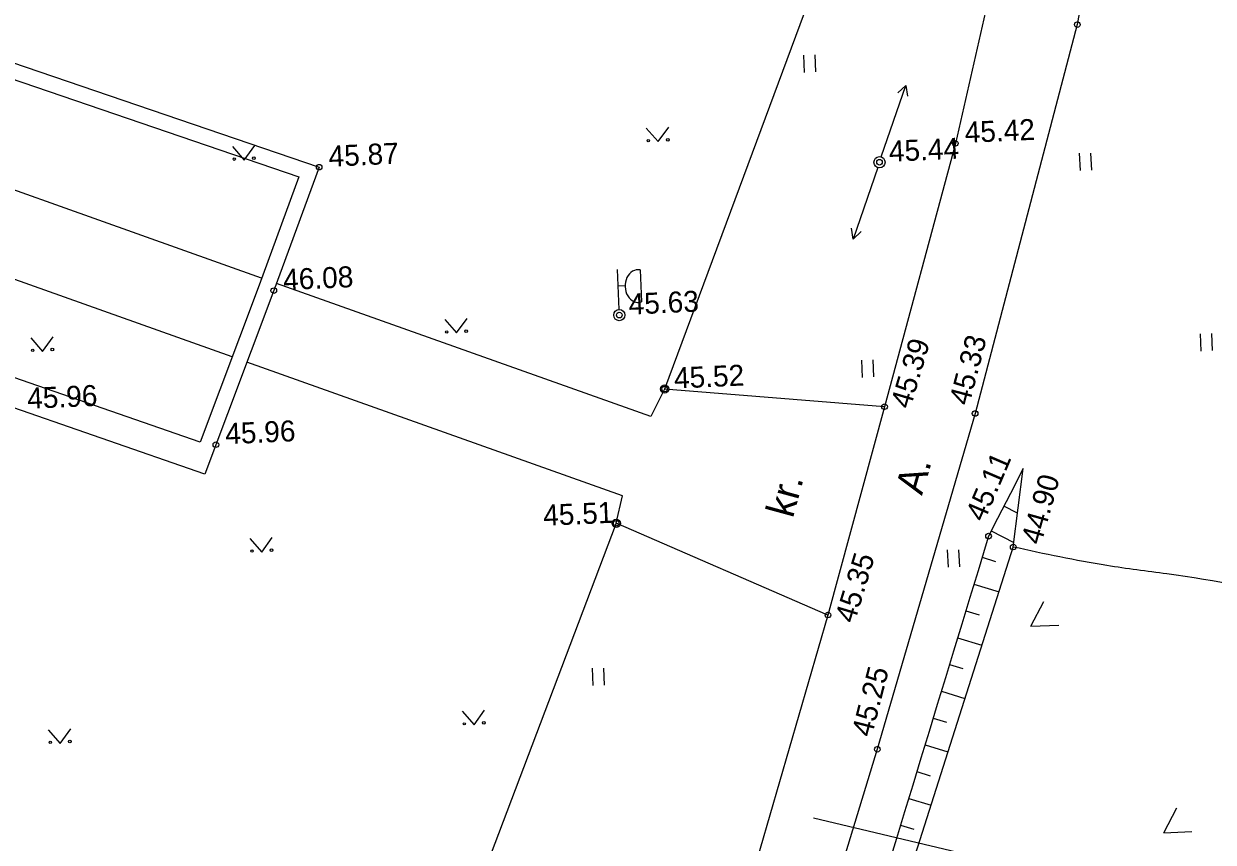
# Model space of a CAD drawing. Extents: x 641549 to 642076, y 6457469 to 6457996.
# Drawn here: x 641887.91 to 641930.38, y 6457795.37 to 6457824.6 of the extents above; entities that cross this region are included whole.
import ezdxf

# ---------------------------------------------------------------- set-up
doc = ezdxf.new("R2010")
doc.units = 0
for name, color, linetype in [('Level 12', 7, 'Continuous'), ('Level 2', 7, 'Continuous'), ('Level 28', 7, 'Continuous'), ('Level 30', 7, 'Continuous'), ('Level 31', 7, 'Continuous'), ('Level 39', 7, 'Continuous'), ('Level 41', 7, 'Continuous'), ('Level 42', 7, 'Continuous'), ('Level 54', 7, 'Continuous'), ('Level 58', 7, 'Continuous'), ('Level 59', 7, 'Continuous'), ('Level 63', 7, 'Continuous')]:
    doc.layers.add(name, color=color, linetype=linetype)

# ---------------------------------------------------------------- blocks, each defined once
blk = doc.blocks.new('KMNOOL')
at = {"layer": 'Level 12'}
for p, q in [((200, 0), (2900, 0)), ((2553.76, 176.18), (2900, 0)), ((2900, 0), (2553.76, -186.54))]:
    blk.add_line(p, q, dxfattribs=at)
blk = doc.blocks.new('VPROZ')
at = {"layer": 'Level 12'}
for p, q in [((0.99, 199.17), (4.11, 1634.76)), ((813.8, 1576.65), (813.16, 431.75)), ((253.05, 1037.18), (2.84, 1038.42))]:
    blk.add_line(p, q, dxfattribs=at)
blk.add_circle((0, 0), 200.989, dxfattribs=at)
blk.add_ellipse((717.885, 1003.685), major_axis=(-6.355, -584.885), ratio=0.796213588, start_param=2.947813256, end_param=6.502856519, dxfattribs=at)
blk = doc.blocks.new('V_AIPN')
at = {"layer": 'Level 28'}
blk.add_circle((0, 0), 148, dxfattribs=at)
blk = doc.blocks.new('KHEIN_')
at = {"layer": 'Level 41'}
for p, q in [((0, 620.11), (0, 0)), ((405.61, 608.83), (405.61, 0))]:
    blk.add_line(p, q, dxfattribs=at)

msp = doc.modelspace()

# ---------------------------------------------------------------- linework, layer by layer
at = {"layer": 'Level 12'}
for p, q in [((641918.464, 6457819.654), (641918.464, 6457819.654)), ((641909.172, 6457814.195), (641909.172, 6457814.195))]:
    msp.add_line(p, q, dxfattribs=at)
msp.add_circle((641918.464, 6457819.654), 0.2, dxfattribs=at)
at = {"layer": 'Level 2'}
for p, q in [((641898.454, 6457819.476), (641898.454, 6457819.476)), ((641896.833, 6457815.069), (641896.833, 6457815.069)), ((641894.765, 6457809.566), (641894.765, 6457809.566))]:
    msp.add_line(p, q, dxfattribs=at)
at = {"layer": 'Level 28'}
for p, q in [((641910.791, 6457811.555), (641910.791, 6457811.555)), ((641909.062, 6457806.76), (641909.062, 6457806.76))]:
    msp.add_line(p, q, dxfattribs=at)
for points in [[(641782.369, 6457828.158), (641796.581, 6457840.912), (641808.879, 6457851.698), (641824.124, 6457865.07), (641918.438, 6457832.162), (641910.791, 6457811.555)], [(641909.062, 6457806.76), (641897.805, 6457777.072), (641876.382, 6457770.293), (641861.818, 6457775.616), (641861.033, 6457773.461)]]:
    msp.add_lwpolyline(points, dxfattribs=at)
at = {"layer": 'Level 30'}
for p, q in [((641925.526, 6457824.568), (641925.526, 6457824.568)), ((641921.172, 6457820.327), (641921.172, 6457820.327)), ((641894.202, 6457809.661), (641878.333, 6457815.167)), ((641894.369, 6457808.513), (641877.984, 6457814.198)), ((641918.645, 6457810.924), (641918.645, 6457810.924)), ((641921.878, 6457810.68), (641921.878, 6457810.68)), ((641916.622, 6457803.485), (641916.622, 6457803.485)), ((641918.386, 6457798.69), (641918.386, 6457798.69))]:
    msp.add_line(p, q, dxfattribs=at)
for points in [[(641917.832, 6457864.944), (641918.255, 6457859.57), (641920.669, 6457849.527), (641922.461, 6457842.276), (641923.42, 6457832.584), (641922.424, 6457825.828), (641921.172, 6457820.327), (641918.645, 6457810.924), (641916.622, 6457803.485), (641913.86, 6457793.953), (641910.886, 6457785.667), (641909.127, 6457782.136), (641905.555, 6457777.692), (641898.244, 6457772.862), (641892.652, 6457769.978), (641888.093, 6457768.321), (641883.117, 6457767.075), (641878.852, 6457766.661), (641871.552, 6457767.306), (641865.577, 6457767.413), (641861.824, 6457766.634), (641856.665, 6457763.846)], [(641921.612, 6457859.944), (641922.869, 6457853.512), (641925.507, 6457842.584), (641926.446, 6457829.67), (641925.526, 6457824.568), (641921.878, 6457810.68), (641918.386, 6457798.69), (641915.158, 6457788.103), (641912.653, 6457782.203), (641909.687, 6457777.921), (641905.591, 6457773.552), (641895.356, 6457765.824), (641885.781, 6457760.31), (641883.564, 6457757.443), (641881.824, 6457753.563), (641880.815, 6457751.691)], [(641837.401, 6457845.592), (641835.812, 6457841.034), (641847.73, 6457836.961), (641848.234, 6457836.72), (641864.496, 6457831.144), (641864.953, 6457830.926), (641877.871, 6457826.504), (641879.87, 6457832.185), (641880.352, 6457832.007), (641878.408, 6457826.268), (641881.46, 6457825.277), (641898.454, 6457819.476), (641896.833, 6457815.069), (641894.369, 6457808.513)], [(641881.727, 6457824.594), (641897.73, 6457819.131), (641896.308, 6457815.265), (641894.202, 6457809.661)], [(641896.4, 6457815.515), (641880.496, 6457821.174)], [(641895.346, 6457812.706), (641879.479, 6457818.352)], [(641910.296, 6457810.57), (641896.927, 6457815.327)], [(641909.29, 6457807.744), (641895.874, 6457812.518)], [(641910.791, 6457811.555), (641910.296, 6457810.57)], [(641918.645, 6457810.924), (641910.791, 6457811.555)], [(641909.062, 6457806.76), (641909.29, 6457807.744)], [(641916.622, 6457803.485), (641909.062, 6457806.76)]]:
    msp.add_lwpolyline(points, dxfattribs=at)
at = {"layer": 'Level 31'}
for p, q in [((641922.358, 6457806.303), (641922.358, 6457806.303)), ((641923.24, 6457805.913), (641923.24, 6457805.913))]:
    msp.add_line(p, q, dxfattribs=at)
for centre in [(641922.358, 6457806.303), (641923.24, 6457805.913)]:
    msp.add_circle(centre, 0.1, dxfattribs=at)
at = {"layer": 'Level 39'}
msp.add_line((641916.102, 6457796.238), (641921.758, 6457794.897), dxfattribs=at)
at = {"layer": 'Level 41'}
for p, q in [((641910.136, 6457820.873), (641910.559, 6457820.388)), ((641910.559, 6457820.388), (641910.935, 6457820.909)), ((641895.354, 6457820.211), (641895.777, 6457819.726)), ((641895.777, 6457819.726), (641896.153, 6457820.247)), ((641902.937, 6457814.041), (641903.36, 6457813.556)), ((641903.36, 6457813.556), (641903.736, 6457814.077)), ((641888.155, 6457813.379), (641888.577, 6457812.894)), ((641888.577, 6457812.894), (641888.954, 6457813.415)), ((641895.98, 6457806.217), (641896.403, 6457805.732)), ((641896.403, 6457805.732), (641896.78, 6457806.253)), ((641923.872, 6457803.083), (641924.333, 6457803.97)), ((641923.872, 6457803.083), (641924.871, 6457803.127)), ((641903.563, 6457800.047), (641903.986, 6457799.562)), ((641903.986, 6457799.562), (641904.362, 6457800.083)), ((641888.781, 6457799.386), (641889.204, 6457798.9)), ((641889.204, 6457798.9), (641889.58, 6457799.421)), ((641928.623, 6457795.713), (641929.083, 6457796.601)), ((641928.623, 6457795.713), (641929.622, 6457795.758))]:
    msp.add_line(p, q, dxfattribs=at)
for centre, radius in [((641910.206, 6457820.426), 0.0433), ((641910.905, 6457820.457), 0.0482), ((641895.424, 6457819.764), 0.0433), ((641896.123, 6457819.795), 0.0482), ((641903.007, 6457813.594), 0.0407), ((641903.706, 6457813.625), 0.0486), ((641888.225, 6457812.932), 0.0407), ((641888.924, 6457812.963), 0.0486), ((641896.051, 6457805.77), 0.0433), ((641896.75, 6457805.801), 0.0482), ((641903.633, 6457799.6), 0.0407), ((641904.333, 6457799.632), 0.0486), ((641888.851, 6457798.938), 0.0407), ((641889.551, 6457798.97), 0.0486)]:
    msp.add_circle(centre, radius, dxfattribs=at)
msp.add_spline([(641959.023, 6457795.932), (641957.365, 6457796.846), (641954.64, 6457797.79), (641953.151, 6457798.434), (641951.568, 6457799.098), (641949.368, 6457800.08), (641945.49, 6457801.209), (641942.444, 6457802.257), (641938.385, 6457803.023), (641936.155, 6457803.465), (641933.901, 6457803.998), (641928.729, 6457804.951), (641926.585, 6457805.25), (641923.24, 6457805.913)], degree=3, dxfattribs=at)
at = {"layer": 'Level 42'}
for p, q in [((641923.595, 6457808.712), (641923.138, 6457807.823)), ((641923.24, 6457805.913), (641923.595, 6457808.712)), ((641923.138, 6457807.823), (641922.682, 6457806.933)), ((641922.91, 6457807.378), (641923.355, 6457807.15)), ((641922.453, 6457806.489), (641923.261, 6457806.074)), ((641918.013, 6457789.508), (641923.24, 6457805.913)), ((641922.273, 6457806.024), (641921.982, 6457805.068)), ((641922.128, 6457805.546), (641922.606, 6457805.4)), ((641921.982, 6457805.068), (641921.691, 6457804.111)), ((641921.836, 6457804.589), (641922.732, 6457804.317)), ((641921.691, 6457804.111), (641921.4, 6457803.155)), ((641921.545, 6457803.633), (641922.023, 6457803.487)), ((641921.4, 6457803.155), (641921.108, 6457802.198)), ((641921.254, 6457802.676), (641922.124, 6457802.411)), ((641921.108, 6457802.198), (641920.817, 6457801.241)), ((641920.963, 6457801.72), (641921.441, 6457801.574)), ((641920.817, 6457801.241), (641920.526, 6457800.285)), ((641920.672, 6457800.763), (641921.517, 6457800.506)), ((641920.526, 6457800.285), (641920.235, 6457799.328)), ((641920.38, 6457799.807), (641920.859, 6457799.661)), ((641920.235, 6457799.328), (641919.944, 6457798.372)), ((641920.089, 6457798.85), (641920.91, 6457798.6)), ((641919.944, 6457798.372), (641919.652, 6457797.415)), ((641919.798, 6457797.893), (641920.276, 6457797.748)), ((641919.652, 6457797.415), (641919.361, 6457796.459)), ((641919.507, 6457796.937), (641920.303, 6457796.695)), ((641919.361, 6457796.459), (641919.07, 6457795.502)), ((641919.216, 6457795.98), (641919.694, 6457795.835)), ((641919.07, 6457795.502), (641918.779, 6457794.545))]:
    msp.add_line(p, q, dxfattribs=at)
msp.add_lwpolyline([(641922.682, 6457806.933), (641922.358, 6457806.303), (641922.273, 6457806.024)], dxfattribs=at)
at = {"layer": 'Level 54'}
for centre in [(641925.526, 6457824.568), (641921.172, 6457820.327), (641918.464, 6457819.654), (641896.833, 6457815.069), (641909.172, 6457814.195), (641910.791, 6457811.555), (641909.062, 6457806.76), (641922.358, 6457806.303), (641923.24, 6457805.913)]:
    msp.add_circle(centre, 0.1, dxfattribs=at)
at = {"layer": 'Level 59'}
for centre in [(641898.454, 6457819.476), (641918.645, 6457810.924), (641921.878, 6457810.68), (641894.765, 6457809.566), (641916.622, 6457803.485), (641918.386, 6457798.69)]:
    msp.add_circle(centre, 0.1, dxfattribs=at)

# ---------------------------------------------------------------- block references
at = {"layer": 'Level 12', "xscale": 0.0009998989885521001, "yscale": 0.0009998989885521001}
for name, p, rotation in [('KMNOOL', (641918.464, 6457819.654), 71.11658435857167), ('KMNOOL', (641918.464, 6457819.654), -108.89109984405702), ('VPROZ', (641909.172, 6457814.195), 2.563954760017547)]:
    msp.add_blockref(name, p, dxfattribs=dict(at, rotation=rotation))
at = {"layer": 'Level 28', "xscale": 0.0009998989885521001, "yscale": 0.0009998989885521001, "rotation": 2.563954760017547}
for p in [(641910.791, 6457811.555), (641909.062, 6457806.76)]:
    msp.add_blockref('V_AIPN', p, dxfattribs=at)
at = {"layer": 'Level 41', "xscale": 0.0009998989885521001, "yscale": 0.0009998989885521001, "rotation": 2.563954760017547}
for p in [(641915.777, 6457822.857), (641925.626, 6457819.352), (641929.94, 6457812.911), (641917.844, 6457811.971), (641920.911, 6457805.188), (641908.228, 6457800.964)]:
    msp.add_blockref('KHEIN_', p, dxfattribs=at)

# ---------------------------------------------------------------- texts
at = {"layer": 'Level 31'}
for s, rotation, p in [('45.11', 66.767, (641922.196, 6457806.776)), ('44.90', 74.2802, (641924.229, 6457805.96))]:
    msp.add_text(s, height=0.7499, rotation=rotation, dxfattribs=at).set_placement(p)
at = {"layer": 'Level 58'}
for s, rotation, p in [('A.', 73.7634, (641919.979, 6457807.735)), ('kr.', 74.7847, (641915.369, 6457806.917))]:
    msp.add_text(s, height=0.9999, rotation=rotation, dxfattribs=at).set_placement(p)
at = {"layer": 'Level 59'}
for s, rotation, p in [('45.87', 2.564, (641898.804, 6457819.492)), ('45.44', 2.564, (641918.814, 6457819.67)), ('45.63', 2.564, (641909.521, 6457814.21)), ('45.39', 73.5475, (641919.562, 6457810.813)), ('45.33', 75.3519, (641921.663, 6457810.935)), ('45.96', 2.564, (641895.115, 6457809.582)), ('45.51', 2.564, (641906.469, 6457806.669)), ('45.35', 73.0531, (641917.57, 6457803.158)), ('45.25', 75.6233, (641918.181, 6457799.096))]:
    msp.add_text(s, height=0.7499, rotation=rotation, dxfattribs=at).set_placement(p)
at = {"layer": 'Level 63'}
for s, p in [('45.42', (641921.522, 6457820.343)), ('46.08', (641897.182, 6457815.085)), ('45.52', (641911.141, 6457811.57)), ('45.96', (641888.042, 6457810.845))]:
    msp.add_text(s, height=0.7499, rotation=2.564, dxfattribs=at).set_placement(p)

doc.saveas('drawing.dxf')
